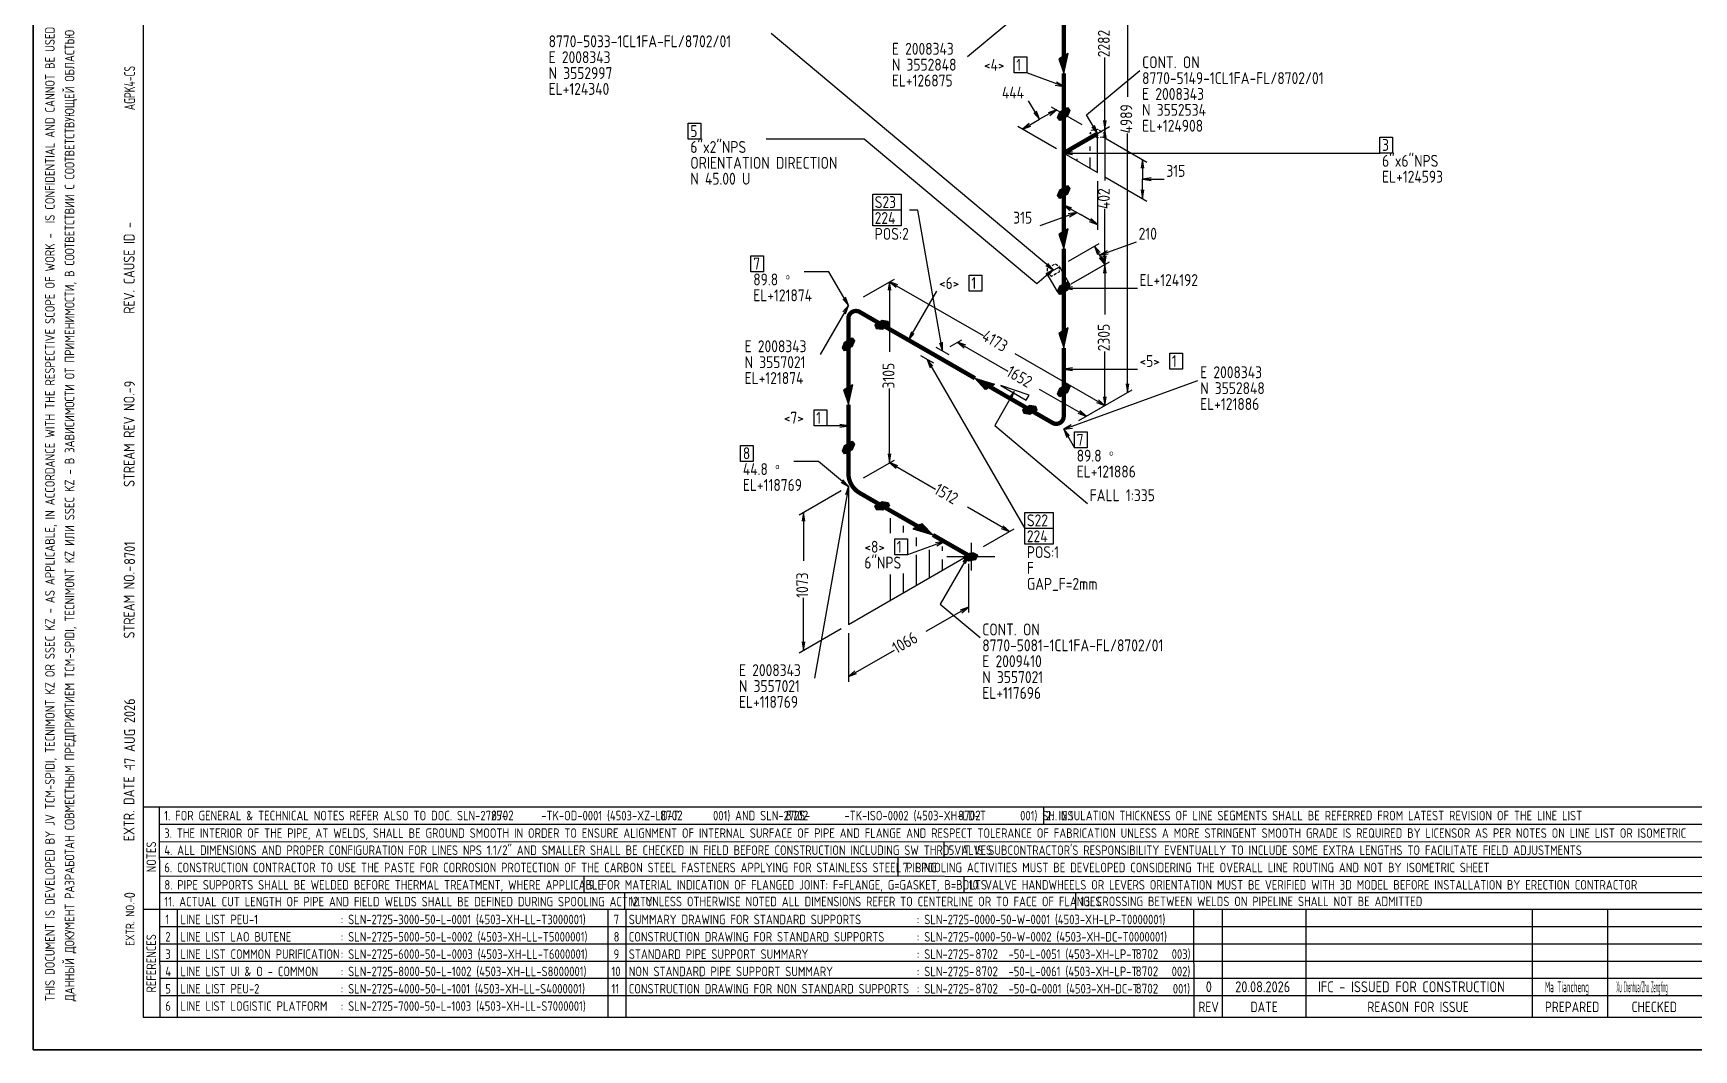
# Model space of a CAD drawing. Extents: x 0 to 594, y 0 to 420.
# Drawn here: x 0 to 383.4, y 0 to 234.8 of the extents above; entities that cross this region are included whole.
import ezdxf

# ---------------------------------------------------------------- set-up
doc = ezdxf.new("R2010")
doc.units = 0
doc.header["$MEASUREMENT"] = 0
doc.linetypes.add('BORDER_2012_SLN$0$8001.Solid', pattern=[0])
doc.linetypes.add('GT100', pattern=[1, 0.666667, -0.333333])
for name, color, linetype, lineweight in [('BORDER_2012_SLN$0$BG_01', 7, 'BORDER_2012_SLN$0$8001.Solid', 25), ('BORDER_2012_SLN$0$BG_02', 7, 'BORDER_2012_SLN$0$8001.Solid', 25), ('BORDER_2012_SLN$0$BG_Level_1', 7, 'BORDER_2012_SLN$0$8001.Solid', 25), ('BORDER_2012_SLN$0$Level_1', 7, 'BORDER_2012_SLN$0$8001.Solid', 25), ('BORDER_2012_SLN$0$Level_18', 7, 'BORDER_2012_SLN$0$8001.Solid', 25)]:
    doc.layers.add(name, color=color, linetype=linetype, lineweight=lineweight)
doc.layers.add('GT_1', color=7, linetype='Continuous')
doc.styles.add('BORDER_2012_SLN$0$GOST type A', font='GOST type A')
doc.styles.add('HTX1', font='')
doc.styles.get('HTX1').set_extended_font_data('GOST type A')

# ---------------------------------------------------------------- blocks, each defined once
blk = doc.blocks.new('BORDER_2012_SLN')
at = {"layer": 'BORDER_2012_SLN$0$BG_Level_1', "color": 7, "lineweight": -3}
for p, q in [((402.7, 56), (25.4, 56)), ((29.11, 56), (29.22, 7.5)), ((233.25, 56), (233.24, 52)), ((402.7, 52), (29.1, 52)), ((402.7, 47.99), (29.16, 48.01)), ((210.22, 48), (210.22, 44.42)), ((402.7, 44.41), (29.17, 44.42)), ((199.61, 44.42), (199.61, 40.02)), ((402.7, 39.96), (29.15, 40.07)), ((127.1, 40.04), (127.1, 36.23)), ((214.87, 40.02), (214.87, 36.23)), ((136.5, 36.23), (136.5, 32.43)), ((240.64, 36.23), (240.64, 32.43)), ((33.22, 32.43), (33.22, 7.59)), ((132.63, 32.43), (132.63, 7.6)), ((136.8, 32.43), (136.8, 7.59))]:
    blk.add_line(p, q, dxfattribs=at)
at = {"layer": 'BORDER_2012_SLN$0$Level_1', "color": 7, "lineweight": -3}
for p, q in [((25.4, 412.5), (25.4, 7.5)), ((402.7, 36.23), (29.15, 36.23)), ((402.7, 32.43), (25.4, 32.43)), ((267.9, 32.43), (267.91, 7.5)), ((274.59, 7.5), (274.59, 32.43)), ((293.91, 7.5), (293.91, 32.43)), ((346.11, 7.5), (346.11, 32.43)), ((363.55, 7.5), (363.55, 32.43)), ((402.7, 28.43), (29.17, 28.43)), ((402.7, 24.43), (29.18, 24.43)), ((402.7, 20.43), (29.19, 20.43)), ((402.7, 16.43), (29.2, 16.43)), ((402.7, 12.43), (29.2, 12.43)), ((25.4, 7.5), (588.6, 7.5))]:
    blk.add_line(p, q, dxfattribs=at)
at = {"layer": 'BORDER_2012_SLN$0$Level_18', "color": 7, "lineweight": -3, "flags": 128}
blk.add_lwpolyline([(0, 0), (0, 420), (594, 420), (594, 0)], close=True, dxfattribs=at)
at = {"color": 7, "char_height": 2.2, "attachment_point": 1, "style": 'BORDER_2012_SLN$0$GOST type A'}
for s, insert in [('{\\l\\fGOST type A|b0|i0;\\T1;1}', (30.5, 31.2)), ('{\\l\\fGOST type A|b0|i0;\\T1;: SLN-2725-3000-50-L-0001 (4503-XH-LL-T3000001)}', (71, 31.2)), ('{\\l\\fGOST type A|b0|i0;\\T1;7}', (134, 31.2)), ('{\\l\\fGOST type A|b0|i0;\\T1;SUMMARY DRAWING FOR STANDARD SUPPORTS}', (137.5, 31.2)), ('{\\l\\fGOST type A|b0|i0;\\T1;: SLN-2725-0000-50-W-0001 (4503-XH-LP-T0000001)}', (204, 31.2)), ('{\\l\\fGOST type A|b0|i0;\\T1;2}', (30.5, 27.2)), ('{\\l\\fGOST type A|b0|i0;\\T1;LINE LIST LAO BUTENE}', (34, 27.2)), ('{\\l\\fGOST type A|b0|i0;\\T1;: SLN-2725-5000-50-L-0002 (4503-XH-LL-T5000001)}', (71, 27.2)), ('{\\l\\fGOST type A|b0|i0;\\T1;8}', (134, 27.2)), ('{\\l\\fGOST type A|b0|i0;\\T1;CONSTRUCTION DRAWING FOR STANDARD SUPPORTS}', (137.5, 27.2)), ('{\\l\\fGOST type A|b0|i0;\\T1;: SLN-2725-0000-50-W-0002 (4503-XH-DC-T0000001)}', (204, 27.2)), ('{\\l\\fGOST type A|b0|i0;\\T1;3}', (30.5, 23.2)), ('{\\l\\fGOST type A|b0|i0;\\T1;LINE LIST COMMON PURIFICATION}', (34, 23.2)), ('{\\l\\fGOST type A|b0|i0;\\T1;: SLN-2725-6000-50-L-0003 (4503-XH-LL-T6000001)}', (71, 23.2)), ('{\\l\\fGOST type A|b0|i0;\\T1;9}', (134, 23.2)), ('{\\C256;STANDARD PIPE SUPPORT SUMMARY}', (137.5, 23.2)), ('{\\fGOST type A|b0|i0|c0|p34;: SLN-2725-       -50-L-0051 (4503-XH-LP-T       003)}', (204, 23.2)), ('{\\l\\fGOST type A|b0|i0;\\T1;4}', (30.5, 19.2)), ('{\\l\\fGOST type A|b0|i0;\\T1;LINE LIST UI & O - COMMON}', (34, 19.2)), ('{\\l\\fGOST type A|b0|i0;\\T1;: SLN-2725-8000-50-L-1002 (4503-XH-LL-S8000001)}', (71, 19.2)), ('{\\l\\fGOST type A|b0|i0;\\T1;10}', (133.5, 19.2)), ('{\\l\\fGOST type A|b0|i0;\\T1;NON STANDARD PIPE SUPPORT SUMMARY}', (137.5, 19.2)), ('{\\fGOST type A|b0|i0|c0|p34;: SLN-2725-       -50-L-0061 (4503-XH-LP-T       002)}', (204, 19.2)), ('{\\l\\fGOST type A|b0|i0;\\T1;: SLN-2725-4000-50-L-1001 (4503-XH-LL-S4000001)}', (71, 15.2)), ('{\\fGOST type A|b0|i0|c0|p34;: SLN-2725-       -50-Q-0001 (4503-XH-DC-T       001)}', (204, 15.2)), ('{\\l\\fGOST type A|b0|i0;\\T1;5}', (30.5, 15.2)), ('{\\l\\fGOST type A|b0|i0;\\T1;LINE LIST PEU-2}', (34, 15.2)), ('{\\l\\fGOST type A|b0|i0;\\T1;11}', (133.5, 15.2)), ('{\\C256;CONSTRUCTION DRAWING FOR NON STANDARD SUPPORTS}', (137.5, 15.2)), ('{\\l\\fGOST type A|b0|i0;\\T1;6}', (30.5, 11.2)), ('{\\l\\fGOST type A|b0|i0;\\T1;LINE LIST LOGISTIC PLATFORM}', (34, 11.2)), ('{\\l\\fGOST type A|b0|i0;\\T1;: SLN-2725-7000-50-L-1003 (4503-XH-LL-S7000001)}', (71, 11.2))]:
    blk.add_mtext(s, dxfattribs=dict(at, insert=insert))
at = {"layer": 'BORDER_2012_SLN$0$BG_01', "color": 7, "attachment_point": 1, "rotation": 90, "style": 'BORDER_2012_SLN$0$GOST type A'}
for s, insert, char_height in [('{\\fGOST type A|b0|i0|c134|p34;\\W1.01;ДАННЫЙ ДОКУМЕНТ РАЗРАБОТАН СОВМЕСТНЫМ ПРЕДПРИЯТИЕМ \\fGOST type A|b0|i0|c0|p34;TCM-SPIDI, TECNIMONT KZ \\fGOST type A|b0|i0|c134|p34;ИЛИ \\fGOST type A|b0|i0|c0|p34;SSEC KZ - \\fGOST type A|b0|i0|c134|p34;В ЗАВИСИМОСТИ ОТ ПРИМЕНИМОСТИ\\fGOST type A|b0|i0|c0|p34;, \\fGOST type A|b0|i0|c134|p34;В СООТВЕТСТВИИ С СООТВЕТСТВУЮЩЕЙ ОБЛАСТЬЮ РАБОТ\\fGOST type A|b0|i0|c0|p34;. \\fGOST type A|b0|i0|c134|p34;ЯВЛЯЕТСЯ КОНФИДЕНЦИАЛЬНЫМ И НЕ МОЖЕТ БЫТЬ ИСПОЛЬЗОВАН ДРУГИМИ ЛИЦАМИ ДЛЯ КАКИХ\\fGOST type A|b0|i0|c0|p34;-\\fGOST type A|b0|i0|c134|p34;ЛИБО ЦЕЛЕЙ\\fGOST type A|b0|i0|c0|p34;, \\fGOST type A|b0|i0|c134|p34;КРОМЕ ПРОЕКТА \\fGOST type A|b0|i0|c0|p34;SILLENO.}', (7.3, 11.21), 2.2), ('{\\l\\fGOST type A|b0|i0;\\T1;EXTR. DATE -}', (20.86, 48.18), 2.5), ('{\\l\\fGOST type A|b0|i0;\\T1;EXTR. NO.-}', (21.36, 24.02), 2)]:
    blk.add_mtext(s, dxfattribs=dict(at, insert=insert, char_height=char_height))
at = {"layer": 'BORDER_2012_SLN$0$BG_01', "color": 7, "insert": (2.76, 11.2), "char_height": 2.2, "attachment_point": 1, "rotation": 90, "line_spacing_factor": 1.090909, "style": 'BORDER_2012_SLN$0$GOST type A'}
blk.add_mtext('{\\fGOST type A|b0|i0|c0|p34;\\W1.01;THIS DOCUMENT IS DEVELOPED BY JV TCM-SPIDI, TECNIMONT KZ OR SSEC KZ - AS APPLICABLE, IN ACCORDANCE WITH THE RESPECTIVE SCOPE OF WORK -  IS CONFIDENTIAL AND CANNOT BE USED BY OTHERS FOR ANY PURPOSE OTHER THAN THE SILLENO PROJECT}', dxfattribs=at)
at = {"layer": 'BORDER_2012_SLN$0$BG_02', "color": 7, "char_height": 2.5, "attachment_point": 1, "rotation": 90, "style": 'BORDER_2012_SLN$0$GOST type A'}
for s, insert in [('{\\l\\fGOST type A|b0|i0;\\T1;REV. CAUSE ID - }', (20.9, 170)), ('{\\l\\fGOST type A|b0|i0;\\T1;STREAM REV NO.-}', (20.9, 130)), ('{\\l\\fGOST type A|b0|i0;\\T1;STREAM NO.-}', (20.9, 95))]:
    blk.add_mtext(s, dxfattribs=dict(at, insert=insert))
at = {"layer": 'BORDER_2012_SLN$0$BG_Level_1', "color": 7, "attachment_point": 1, "style": 'BORDER_2012_SLN$0$GOST type A'}
for s, insert, char_height in [('{\\fGOST type A|b0|i0|c0|p34;\\C256; 1. FOR GENERAL & TECHNICAL NOTES REFER ALSO TO DOC. SLN-2725-       -TK-OD-0001 (4503-XZ-LD-T       001) AND SLN-2725-       -TK-ISO-0002 (4503-XH-LD-T       001) SH. 2.1}', (29.11, 55.19), 2.2), ('{\\fGOST type A|b0|i0|c0|p34;\\C256;2. INSULATION THICKNESS OF LINE SEGMENTS SHALL BE REFERRED FROM LATEST REVISION OF THE LINE LIST}', (233.84, 55.19), 2.2), ('{\\fGOST type A|b0|i0|c0|p34;\\C256; 3. THE INTERIOR OF THE PIPE, AT WELDS, SHALL BE GROUND SMOOTH IN ORDER TO ENSURE ALIGNMENT OF INTERNAL SURFACE OF PIPE AND FLANGE AND RESPECT TOLERANCE OF FABRICATION UNLESS A MORE STRINGENT SMOOTH GRADE IS REQUIRED BY LICENSOR AS PER NOTES ON LINE LIST OR ISOMETRIC}', (29.12, 51.15), 2.2), ('{\\fGOST type A|b0|i0|c0|p34;\\C256; 4. ALL DIMENSIONS AND PROPER CONFIGURATION FOR LINES NPS 1.1/2" AND SMALLER SHALL BE CHECKED IN FIELD BEFORE CONSTRUCTION INCLUDING SW THRD VALVES}', (29.13, 47.2), 2.2), ("{\\C256; 5. IT IS SUBCONTRACTOR'S RESPONSIBILITY EVENTUALLY TO INCLUDE SOME EXTRA LENGTHS TO FACILITATE FIELD ADJUSTMENTS}", (210.22, 47.2), 2.2), ('{\\C256; 6. CONSTRUCTION CONTRACTOR TO USE THE PASTE FOR CORROSION PROTECTION OF THE CARBON STEEL FASTENERS APPLYING FOR STAINLESS STEEL PIPING}', (29.14, 43.2), 2.2), ('{\\C256; 7. SPOOLING ACTIVITIES MUST BE DEVELOPED CONSIDERING THE OVERALL LINE ROUTING AND NOT BY ISOMETRIC SHEET}', (199.61, 43.2), 2.2), ('{\\C256; 8. PIPE SUPPORTS SHALL BE WELDED BEFORE THERMAL TREATMENT, WHERE APPLICABLE}', (29.15, 39.2), 2.2), ('{\\C256; 9. FOR MATERIAL INDICATION OF FLANGED JOINT: F=FLANGE, G=GASKET, B=BOLTS}', (127.1, 39.2), 2.2), ('{\\C256; 10. VALVE HANDWHEELS OR LEVERS ORIENTATION MUST BE VERIFIED WITH 3D MODEL BEFORE INSTALLATION BY ERECTION CONTRACTOR}', (214.87, 39.2), 2.2), ('{\\C256; 11. ACTUAL CUT LENGTH OF PIPE AND FIELD WELDS SHALL BE DEFINED DURING SPOOLING ACTIVITY}', (29.16, 35.32), 2.2), ('{\\C256; 12. UNLESS OTHERWISE NOTED ALL DIMENSIONS REFER TO CENTERLINE OR TO FACE OF FLANGES}', (136.5, 35.35), 2.2), ('{\\C256; 13. CROSSING BETWEEN WELDS ON PIPELINE SHALL NOT BE ADMITTED}', (240.64, 35.38), 2.2), ('{\\l\\fGOST type A|b0|i0;\\T1;LINE LIST PEU-1}', (34, 31.2), 2.2), ('{\\l\\fGOST type A|b0|i0;\\T1;REV}', (269, 11.1), 2.4), ('{\\l\\fGOST type A|b0|i0;\\T1;DATE}', (281, 11.1), 2.4), ('{\\l\\fGOST type A|b0|i0;\\T1;REASON FOR ISSUE}', (308, 11.1), 2.4), ('{\\l\\fGOST type A|b0|i0;\\T1;PREPARED}', (349, 11.1), 2.4), ('{\\l\\fGOST type A|b0|i0;\\T1;CHECKED}', (369, 11.1), 2.4)]:
    blk.add_mtext(s, dxfattribs=dict(at, insert=insert, char_height=char_height))
at = {"layer": 'BORDER_2012_SLN$0$BG_Level_1', "color": 7, "char_height": 2.2, "attachment_point": 1, "rotation": 90, "style": 'BORDER_2012_SLN$0$GOST type A'}
for s, insert in [('{\\l\\fGOST type A|b0|i0;\\T1;NOTES}', (26.15, 40.99)), ('{\\l\\fGOST type A|b0|i0;\\T1;REFERENCES}', (26.15, 13.23))]:
    blk.add_mtext(s, dxfattribs=dict(at, insert=insert))

msp = doc.modelspace()

# ---------------------------------------------------------------- linework, layer by layer
at = {"layer": 'GT_1', "flags": 128}
for points in [[(0, 0), (594, 0), (594, 420), (0, 420), (0, 0)], [(252.6, 256.4), (252.6, 220.1)], [(237.9, 247.9), (215.7, 229.3)], [(235.5, 180.1), (170.4, 234.7)], [(237.9, 229.5), (236.8, 228.9), (237.9, 225.5), (238.9, 230.1), (236.9, 228.9), (237.9, 225.9), (238.8, 230), (237.1, 229), (237.9, 226.3), (238.7, 229.9), (237.2, 229.1), (237.9, 226.7), (238.5, 229.9), (237.3, 229.2), (237.9, 227.1), (238.4, 229.8), (237.5, 229.3), (237.9, 227.5), (238.2, 229.7), (237.6, 229.3), (237.9, 227.8), (238.1, 229.6), (237.8, 229.4), (237.9, 228.2), (238, 229.5), (237.9, 229.5), (237.9, 225.5)], [(226.5, 229.3), (229.4, 229.3), (229.4, 225.6), (226.5, 225.6), (226.5, 229.3)], [(245.7, 211.6), (243.2, 215.9), (255.5, 226.2)], [(247.4, 212.6), (247.4, 229.2)], [(237.9, 222.5), (229.4, 225.6)], [(235.9, 222.8), (237.9, 222.5), (236.2, 223.5)], [(232.3, 214.9), (229.8, 219.2)], [(228.4, 212.6), (232.3, 214.9)], [(231, 216.4), (232.3, 214.9), (231.6, 216.8)], [(236.2, 217.1), (232.3, 214.9)], [(234.7, 215.8), (236.2, 217.1), (234.3, 216.4)], [(242.2, 213.6), (235.1, 217.7)], [(237, 214.6), (236.5, 215.3), (237, 216.6), (238.8, 217.6), (239.3, 216.9), (238.8, 215.6), (237, 214.6)], [(236.538, 215.4), (238.44, 215.4)], [(236.571, 215.2), (238.08, 215.2)], [(236.615, 215.6), (238.8, 215.6)], [(236.692, 215.8), (238.877, 215.8)], [(236.714, 215), (237.72, 215)], [(236.769, 216), (238.954, 216)], [(236.846, 216.2), (239.031, 216.2)], [(236.857, 214.8), (237.36, 214.8)], [(236.923, 216.4), (239.108, 216.4)], [(237, 216.6), (239.185, 216.6)], [(237.36, 216.8), (239.262, 216.8)], [(237.72, 217), (239.229, 217)], [(238.08, 217.2), (239.086, 217.2)], [(238.44, 217.4), (238.943, 217.4)], [(151.2, 214), (154.1, 214), (154.1, 210.3), (151.2, 210.3), (151.2, 214)], [(236.2, 208.1), (227.3, 213.2)], [(229.9, 213.9), (228.4, 212.6), (230.3, 213.3)], [(239.6, 208.1), (248.5, 213.2)], [(239.6, 208.1), (248.5, 213.2)], [(244.4, 213.1), (245.7, 211.6), (245, 213.5)], [(245.7, 202.6), (245.7, 211.6)], [(247.1, 214.6), (247.4, 212.6), (247.7, 214.6)], [(247.7, 210.6), (247.4, 212.6), (247.1, 210.6)], [(247.4, 212.6), (247.4, 200.8)], [(252.6, 151.8), (252.6, 211.6)], [(235.5, 180.1), (231.7, 176.9), (191.8, 210.3), (169.2, 210.3)], [(239.9, 207.4), (237.9, 207.1), (239.9, 206.8)], [(237.9, 207.1), (310.9, 207.1)], [(237.9, 207.1), (245.7, 202.6)], [(243.9, 208.6), (243.9, 207.6)], [(247.4, 210.6), (257.1, 205)], [(310.9, 210.8), (313.8, 210.8), (313.8, 207.1), (310.9, 207.1), (310.9, 210.8)], [(237.9, 205.1), (237.9, 193.9)], [(240.9, 205.8), (240.9, 205.4)], [(243.9, 206.1), (243.9, 203.6)], [(256.4, 203.6), (256.1, 205.6), (255.8, 203.6)], [(256.1, 205.6), (256.1, 201.1)], [(237, 196.6), (236.5, 197.3), (237, 198.6), (238.8, 199.6), (239.3, 198.9), (238.8, 197.6), (237, 196.6)], [(238.44, 199.4), (238.943, 199.4)], [(245.7, 200.6), (245.7, 189.4)], [(247.4, 201.6), (257.1, 196)], [(258.1, 201.4), (256.1, 201.1), (258.1, 200.8)], [(256.1, 196.6), (256.1, 201.1)], [(256.1, 201.1), (261.1, 201.1)], [(193.8, 197.6), (200.4, 197.6), (200.4, 193.9), (193.8, 193.9), (193.8, 197.6)], [(236.538, 197.4), (238.44, 197.4)], [(236.571, 197.2), (238.08, 197.2)], [(236.615, 197.6), (238.8, 197.6)], [(236.692, 197.8), (238.877, 197.8)], [(236.714, 197), (237.72, 197)], [(236.769, 198), (238.954, 198)], [(236.846, 198.2), (239.031, 198.2)], [(236.857, 196.8), (237.36, 196.8)], [(236.923, 198.4), (239.108, 198.4)], [(237, 198.6), (239.185, 198.6)], [(237.36, 198.8), (239.262, 198.8)], [(237.72, 199), (239.229, 199)], [(238.08, 199.2), (239.086, 199.2)], [(255.8, 198.6), (256.1, 196.6), (256.4, 198.6)], [(193.8, 194), (200.4, 194), (200.4, 190.3), (193.8, 190.3), (193.8, 194)], [(209.9, 161.4), (204.2, 193.9), (202.3, 193.9)], [(240.9, 193.4), (232.4, 190.3)], [(239.8, 194.4), (237.9, 195.1), (239.4, 193.8)], [(237.9, 195.1), (241.8, 192.9)], [(239.2, 192.4), (240.9, 193.4), (238.9, 193.1)], [(245.7, 190.6), (241.8, 192.9)], [(243.8, 191.3), (245.7, 190.6), (244.2, 191.9)], [(247.4, 181.4), (247.4, 194.2)], [(237.9, 189), (236.8, 188.4), (237.9, 185), (238.9, 189.6), (236.9, 188.4), (237.9, 185.4), (238.8, 189.5), (237.1, 188.5), (237.9, 185.8), (238.7, 189.4), (237.2, 188.6), (237.9, 186.2), (238.5, 189.4), (237.3, 188.7), (237.9, 186.6), (238.4, 189.3), (237.5, 188.8), (237.9, 187), (238.2, 189.2), (237.6, 188.8), (237.9, 187.3), (238.1, 189.1), (237.8, 188.9), (237.9, 187.7), (238, 189), (237.9, 189), (237.9, 185)], [(239, 182.1), (246.1, 186.2)], [(246.3, 184.1), (245, 185.6), (245.7, 183.7)], [(245, 185.6), (246.2, 183.5)], [(246.2, 183.5), (254.7, 186.6)], [(247.9, 184.5), (246.2, 183.5), (248.2, 183.8)], [(165.7, 183.4), (168.6, 183.4), (168.6, 179.7), (165.7, 179.7), (165.7, 183.4)], [(233.8, 181.1), (235.5, 180.1), (234.2, 181.6)], [(237.9, 175.9), (236.5, 175.1), (234.1, 179.2), (236.9, 180.8), (239.3, 176.7), (237.9, 175.9)], [(239.6, 176.9), (248.5, 182)], [(241.4, 177.9), (248.5, 182)], [(241.4, 177.9), (248.5, 182)], [(246.1, 182.9), (247.4, 181.4), (246.7, 183.3)], [(247.4, 181.4), (246.2, 183.5)], [(247.1, 183.4), (247.4, 181.4), (247.7, 183.4)], [(247.7, 179.4), (247.4, 181.4), (247.1, 179.4)], [(247.4, 181.4), (247.4, 169.8)], [(188.2, 171.9), (183.7, 179.7), (178, 179.7)], [(191.7, 173.9), (198.8, 178)], [(191.7, 173.9), (198.8, 178)], [(198, 175.4), (197.7, 177.4), (197.4, 175.4)], [(199.6, 176.7), (197.7, 177.4), (199.2, 176.1)], [(197.7, 177.4), (219.3, 165)], [(197.7, 177.4), (197.7, 161.2)], [(216.1, 178.9), (219, 178.9), (219, 175.2), (216.1, 175.2), (216.1, 178.9)], [(234.2, 178.6), (235.5, 180.1), (233.8, 179.1)], [(237, 174.4), (236.5, 175.1), (237, 176.4), (238.8, 177.4), (239.3, 176.7), (238.8, 175.4), (237, 174.4)], [(237, 176.4), (239.185, 176.4)], [(237.36, 176.6), (239.262, 176.6)], [(237.72, 176.8), (239.229, 176.8)], [(238.08, 177), (239.086, 177)], [(238.44, 177.2), (238.943, 177.2)], [(186.9, 173.4), (188.2, 171.9), (187.5, 173.8)], [(202.1, 163.9), (208.6, 175.2)], [(236.538, 175.2), (238.44, 175.2)], [(236.571, 175), (238.08, 175)], [(236.615, 175.4), (238.8, 175.4)], [(236.692, 175.6), (238.877, 175.6)], [(236.714, 174.8), (237.72, 174.8)], [(236.769, 175.8), (238.954, 175.8)], [(236.846, 176), (239.031, 176)], [(236.857, 174.6), (237.36, 174.6)], [(236.923, 176.2), (239.108, 176.2)], [(239.9, 176.2), (237.9, 175.9), (239.9, 175.6)], [(237.9, 175.9), (254.9, 175.9)], [(188.2, 171.9), (181.7, 160.6)], [(187.5, 170), (188.2, 171.9), (186.9, 170.4)], [(194.3, 167.4), (194.6, 166.6), (196, 166.4), (197.7, 167.4), (197.4, 168.2), (196, 168.4), (194.3, 167.4)], [(194.3, 167.4), (197.7, 167.4)], [(194.375, 167.2), (197.36, 167.2)], [(194.45, 167), (197.02, 167)], [(194.525, 166.8), (196.68, 166.8)], [(194.6, 166.6), (196.34, 166.6)], [(194.64, 167.6), (197.625, 167.6)], [(194.98, 167.8), (197.55, 167.8)], [(195.32, 168), (197.475, 168)], [(195.66, 168.2), (197.4, 168.2)], [(202.8, 165.8), (202.1, 163.9), (203.4, 165.4)], [(237.9, 166.1), (236.8, 165.5), (237.9, 162.1), (238.9, 166.7), (236.9, 165.5), (237.9, 162.5), (238.8, 166.6), (237.1, 165.6), (237.9, 162.9), (238.7, 166.5), (237.2, 165.7), (237.9, 163.3), (238.5, 166.5), (237.3, 165.8), (237.9, 163.7), (238.4, 166.4), (237.5, 165.9), (237.9, 164.1), (238.2, 166.3), (237.6, 165.9), (237.9, 164.4), (238.1, 166.2), (237.8, 166), (237.9, 164.8), (238, 166.1), (237.9, 166.1), (237.9, 162.1)], [(187.3, 161.4), (186.8, 162.1), (187.3, 163.4), (189.1, 164.4), (189.6, 163.7), (189.1, 162.4), (187.3, 161.4)], [(186.838, 162.2), (188.74, 162.2)], [(186.871, 162), (188.38, 162)], [(186.915, 162.4), (189.1, 162.4)], [(186.992, 162.6), (189.177, 162.6)], [(187.014, 161.8), (188.02, 161.8)], [(187.069, 162.8), (189.254, 162.8)], [(187.146, 163), (189.331, 163)], [(187.157, 161.6), (187.66, 161.6)], [(187.223, 163.2), (189.408, 163.2)], [(187.3, 163.4), (189.485, 163.4)], [(187.66, 163.6), (189.562, 163.6)], [(188.02, 163.8), (189.529, 163.8)], [(188.38, 164), (189.386, 164)], [(188.74, 164.2), (189.243, 164.2)], [(208.4, 162.3), (211.4, 160.6)], [(208.4, 162.3), (211.4, 160.6)], [(209.2, 163.3), (209.9, 161.4), (209.9, 163.4)], [(211.7, 162.4), (214.4, 164)], [(215.3, 162.7), (213.4, 163.4), (214.9, 162.1)], [(213.4, 163.4), (225, 156.7)], [(247.4, 148.8), (247.4, 161.3)], [(207.9, 158.6), (204.9, 160.3)], [(207.9, 158.6), (204.9, 160.3)], [(207.7, 157.9), (206.4, 159.4), (207.1, 157.5)], [(206.4, 159.4), (228.9, 120.4)], [(247.4, 148.8), (226.7, 160.7)], [(239.9, 157.5), (237.9, 157.2), (239.9, 156.9)], [(237.9, 157.2), (254.9, 157.2)], [(262.4, 160.9), (265.3, 160.9), (265.3, 157.2), (262.4, 157.2), (262.4, 160.9)], [(188.2, 153), (187.1, 152.4), (188.2, 149), (189.2, 153.6), (187.2, 152.4), (188.2, 149.4), (189.1, 153.5), (187.4, 152.5), (188.2, 149.8), (189, 153.4), (187.5, 152.6), (188.2, 150.2), (188.8, 153.4), (187.6, 152.7), (188.2, 150.6), (188.7, 153.3), (187.8, 152.8), (188.2, 151), (188.5, 153.2), (187.9, 152.8), (188.2, 151.3), (188.4, 153.1), (188.1, 152.9), (188.2, 151.7), (188.3, 153), (188.2, 153), (188.2, 149)], [(220.9, 153.1), (219.8, 152.5), (217.4, 155.1), (221.9, 153.7), (219.9, 152.5), (217.8, 154.9), (221.8, 153.6), (220.1, 152.6), (218.1, 154.7), (221.7, 153.5), (220.2, 152.7), (218.5, 154.5), (221.5, 153.5), (220.3, 152.8), (218.8, 154.3), (221.4, 153.4), (220.5, 152.9), (219.1, 154.1), (221.2, 153.3), (220.6, 152.9), (219.4, 154), (221.1, 153.2), (220.8, 153), (219.8, 153.8), (221, 153.1), (220.9, 153.1), (217.4, 155.1)], [(223.4, 153.4), (229.2, 150), (229.9, 151.2), (223.4, 153.4)], [(237, 150.8), (236.5, 151.5), (237, 152.8), (238.8, 153.8), (239.3, 153.1), (238.8, 151.8), (237, 150.8)], [(237.9, 143.3), (268.9, 154.6)], [(238.08, 153.4), (239.086, 153.4)], [(238.44, 153.6), (238.943, 153.6)], [(252.3, 153.8), (252.6, 151.8), (252.9, 153.8)], [(197.7, 135.6), (197.7, 152.7)], [(226.5, 152), (222, 144.2), (243.4, 126.2)], [(225.8, 150.1), (226.5, 152), (225.2, 150.5)], [(243.1, 146.3), (232.3, 152.5)], [(236.538, 151.6), (238.44, 151.6)], [(236.571, 151.4), (238.08, 151.4)], [(236.615, 151.8), (238.8, 151.8)], [(236.692, 152), (238.877, 152)], [(236.714, 151.2), (237.72, 151.2)], [(236.769, 152.2), (238.954, 152.2)], [(236.846, 152.4), (239.031, 152.4)], [(236.857, 151), (237.36, 151)], [(236.923, 152.6), (239.108, 152.6)], [(237, 152.8), (239.185, 152.8)], [(237.36, 153), (239.262, 153)], [(237.72, 153.2), (239.229, 153.2)], [(241.4, 145.3), (253.7, 152.4)], [(245.5, 149.5), (247.4, 148.8), (245.9, 150.1)], [(247.1, 150.8), (247.4, 148.8), (247.7, 150.8)], [(180.3, 147.8), (183.2, 147.8), (183.2, 144.1), (180.3, 144.1), (180.3, 147.8)], [(228.4, 147.8), (228.7, 147), (230.1, 146.8), (231.8, 147.8), (231.5, 148.6), (230.1, 148.8), (228.4, 147.8)], [(228.4, 147.8), (231.8, 147.8)], [(228.475, 147.6), (231.46, 147.6)], [(228.55, 147.4), (231.12, 147.4)], [(228.625, 147.2), (230.78, 147.2)], [(228.7, 147), (230.44, 147)], [(228.74, 148), (231.725, 148)], [(229.08, 148.2), (231.65, 148.2)], [(229.42, 148.4), (231.575, 148.4)], [(229.76, 148.6), (231.5, 148.6)], [(241.2, 147), (243.1, 146.3), (241.6, 147.6)], [(241.4, 145.3), (248.5, 149.4)], [(241.4, 145.3), (248.5, 149.4)], [(241.4, 145.3), (244.1, 146.9)], [(188.2, 144.1), (183.2, 144.1)], [(186.2, 143.8), (188.2, 144.1), (186.2, 144.4)], [(239.6, 144.3), (237.9, 143.3), (239.9, 143.6)], [(239.2, 141.8), (237.9, 143.3), (238.6, 141.4)], [(237.9, 143.3), (240.4, 139)], [(240.4, 142.7), (243.3, 142.7), (243.3, 139), (240.4, 139), (240.4, 142.7)], [(163.3, 139.6), (166.2, 139.6), (166.2, 135.9), (163.3, 135.9), (163.3, 139.6)], [(187.3, 137.6), (186.8, 138.3), (187.3, 139.6), (189.1, 140.6), (189.6, 139.9), (189.1, 138.6), (187.3, 137.6)], [(186.838, 138.4), (188.74, 138.4)], [(186.871, 138.2), (188.38, 138.2)], [(186.915, 138.6), (189.1, 138.6)], [(186.992, 138.8), (189.177, 138.8)], [(187.069, 139), (189.254, 139)], [(187.146, 139.2), (189.331, 139.2)], [(187.223, 139.4), (189.408, 139.4)], [(187.3, 139.6), (189.485, 139.6)], [(187.66, 139.8), (189.562, 139.8)], [(188.02, 140), (189.529, 140)], [(188.38, 140.2), (189.386, 140.2)], [(188.74, 140.4), (189.243, 140.4)], [(188.2, 130.1), (181.3, 135.9), (175.6, 135.9)], [(187.014, 138), (188.02, 138)], [(187.157, 137.8), (187.66, 137.8)], [(191.7, 132.1), (198.8, 136.2)], [(191.7, 132.1), (198.8, 136.2)], [(197.4, 137.6), (197.7, 135.6), (198, 137.6)], [(199.6, 134.9), (197.7, 135.6), (199.2, 134.3)], [(197.7, 135.6), (208.3, 129.5)], [(186.5, 131.1), (188.2, 130.1), (186.9, 131.6)], [(186.5, 129.1), (176.8, 123.5)], [(188.2, 130.1), (180.4, 85.8)], [(188.2, 128.1), (188.2, 130.1), (187.5, 128.2)], [(188.2, 130.1), (188.2, 98.2)], [(196, 124.6), (194.6, 124.8), (194.3, 125.6), (196, 126.6), (197.4, 126.4), (197.7, 125.6), (196, 124.6)], [(178.1, 122.1), (177.8, 124.1), (177.5, 122.1)], [(177.8, 124.1), (177.8, 112.9)], [(194.3, 125.6), (197.7, 125.6)], [(194.375, 125.4), (197.36, 125.4)], [(194.45, 125.2), (197.02, 125.2)], [(194.525, 125), (196.68, 125)], [(194.6, 124.8), (196.34, 124.8)], [(194.64, 125.8), (197.625, 125.8)], [(194.98, 126), (197.55, 126)], [(195.32, 126.2), (197.475, 126.2)], [(195.66, 126.4), (197.4, 126.4)], [(197.9, 119.3), (197.9, 122.8)], [(225.4, 119.7), (215.7, 125.3)], [(228.9, 124.1), (235.5, 124.1), (235.5, 120.4), (228.9, 120.4), (228.9, 124.1)], [(200.9, 119.5), (200.9, 121)], [(204.2, 120.9), (203.1, 120.3), (207.7, 118.9), (205.2, 121.5), (203.2, 120.3), (207.3, 119.1), (205.1, 121.4), (203.4, 120.4), (207, 119.3), (205, 121.3), (203.5, 120.5), (206.6, 119.5), (204.8, 121.3), (203.6, 120.6), (206.3, 119.7), (204.7, 121.2), (203.8, 120.7), (206, 119.9), (204.5, 121.1), (203.9, 120.7), (205.7, 120.1), (204.4, 121), (204.1, 120.8), (205.3, 120.3), (204.3, 120.9), (204.2, 120.9), (207.7, 118.9)], [(219.4, 116.2), (226.5, 120.3)], [(223.5, 120.4), (225.4, 119.7), (223.9, 121)], [(228.9, 120.5), (235.5, 120.5), (235.5, 116.8), (228.9, 116.8), (228.9, 120.5)], [(198.9, 118), (201.8, 118), (201.8, 114.3), (198.9, 114.3), (198.9, 118)], [(210.3, 117.4), (201.8, 114.3)], [(203.9, 116.3), (203.9, 118.3)], [(206.9, 109), (206.9, 115.5)], [(208.6, 116.4), (210.3, 117.4), (208.3, 117.1)], [(209.9, 115.2), (209.9, 116.2)], [(216.5, 117.1), (216.5, 110.7)], [(188.2, 98.2), (215.9, 114.2)], [(203.9, 107.3), (203.9, 114.3)], [(215.9, 114.2), (209.4, 102.9), (218.6, 95.2)], [(209.9, 110.7), (209.9, 113.2)], [(210.9, 113.9), (222, 113.9)], [(215.2, 112.3), (215.9, 114.2), (214.6, 112.7)], [(214.8, 113.6), (215.9, 112.9), (217.6, 113.2), (218.1, 114.2), (217, 114.8), (215.3, 114.5), (214.8, 113.6)], [(214.8, 113.6), (217.8, 113.6)], [(214.911, 113.8), (217.9, 113.8)], [(215.022, 114), (218, 114)], [(215.114, 113.4), (217.7, 113.4)], [(215.133, 114.2), (218.1, 114.2)], [(215.244, 114.4), (217.733, 114.4)], [(215.429, 113.2), (217.6, 113.2)], [(215.743, 113), (216.467, 113)], [(215.867, 114.6), (217.367, 114.6)], [(215.9, 112.2), (215.9, 101)], [(197.9, 103.8), (197.9, 109.8)], [(200.9, 105.5), (200.9, 110)], [(177.8, 92.2), (177.8, 104.4)], [(215.9, 102.2), (206.1, 96.6)], [(214.4, 100.9), (215.9, 102.2), (214, 101.5)], [(186.5, 97.2), (176.8, 91.6)], [(188.2, 96.2), (188.2, 85)], [(177.5, 94.2), (177.8, 92.2), (178.1, 94.2)], [(188.2, 86.2), (198.8, 92.3)], [(189.7, 87.5), (188.2, 86.2), (190.1, 86.9)]]:
    msp.add_lwpolyline(points, dxfattribs=at)
at = {"layer": 'GT_1', "const_width": 1, "flags": 128}
for points in [[(237.9, 238.9), (237.9, 229.5)], [(237.9, 225.5), (237.9, 216.1)], [(237.9, 216.1), (237.9, 207.1)], [(237.9, 207.1), (245.7, 211.6)], [(237.9, 207.1), (237.9, 198.1)], [(237.9, 198.1), (237.9, 189)], [(237.9, 185), (237.9, 175.9)], [(237.9, 175.9), (237.9, 166.1)], [(188.2, 168.9), (188.2, 162.9)], [(196, 167.4), (190.8, 170.4)], [(208.2, 160.4), (196, 167.4)], [(188.2, 162.9), (188.2, 153)], [(237.9, 162.1), (237.9, 152.3)], [(217.4, 155.1), (208.2, 160.4)], [(230.1, 147.8), (220.9, 153.1)], [(237.9, 152.3), (237.9, 146.3)], [(188.2, 149), (188.2, 139.1)], [(235.3, 144.8), (230.1, 147.8)], [(188.2, 139.1), (188.2, 133.1)], [(190.8, 128.6), (196, 125.6)], [(196, 125.6), (204.2, 120.9)], [(207.7, 118.9), (215.9, 114.2)]]:
    msp.add_lwpolyline(points, dxfattribs=at)
at = {"layer": 'GT_1', "linetype": 'GT100', "flags": 128}
for points in [[(247.4, 211.6), (247.1, 210.8), (245.7, 210.6), (244, 211.6), (244.3, 212.4), (245.7, 212.6), (247.4, 211.6)], [(234.1, 180.5), (234.1, 179.3), (235.1, 178.7), (236.9, 179.7), (236.9, 180.9), (235.9, 181.5), (234.1, 180.5)]]:
    msp.add_lwpolyline(points, dxfattribs=at)
at = {"layer": 'GT_1', "const_width": 1, "flags": 128}
for points in [[(190.8, 170.4, 0.577127), (188.2, 168.9)], [(237.9, 146.3, -0.577557), (235.3, 144.8)], [(188.2, 133.1, 0.268126), (190.8, 128.6)]]:
    msp.add_lwpolyline(points, format="xyb", dxfattribs=at)

# ---------------------------------------------------------------- block references
at = {"linetype": 'Continuous'}
msp.add_blockref('BORDER_2012_SLN', (0, 0), dxfattribs=at)

# ---------------------------------------------------------------- texts
at = {"linetype": 'Continuous', "style": 'HTX1', "width": 0.8}
msp.add_text('AGPK4-CS', height=2.5, rotation=89.99992, dxfattribs=at).set_placement((23.5, 217))
at = {"layer": 'GT_1', "style": 'HTX1'}
for s, height, width, p in [('8770-5033-1CL1FA-FL/8702/01', 2.75, 1.02, (118.986, 231.533)), ('E 2008343', 2.75, 1.02, (118.986, 227.867)), ('E 2008343', 2.75, 1.02, (198.229, 229.8)), ('N 3552997', 2.75, 1.02, (118.986, 224.2)), ('N 3552848', 2.75, 1.02, (198.229, 226.133)), ('<4>', 2.75, 1.02, (219.471, 226.1)), ('1', 2.75, 1.02, (226.951, 226.1)), ('CONT. ON', 2.75, 1.02, (256, 226.7)), ('EL+124340', 2.75, 1.02, (118.986, 220.533)), ('EL+126875', 2.75, 1.02, (198.229, 222.467)), ('444', 2.75, 1.02, (223.643, 219.7)), ('8770-5149-1CL1FA-FL/8702/01', 2.75, 1.02, (256, 223.033)), ('E 2008343', 2.75, 1.02, (256, 219.367)), ('N 3552534', 2.75, 1.02, (256, 215.7)), ('EL+124908', 2.75, 1.02, (256, 212.033)), ('5', 2.75, 1.02, (151.7, 210.8)), ('6"x2"NPS', 2.75, 1.02, (151.7, 207.133)), ('3', 2.75, 1.02, (311.4, 207.6)), ('6"x6"NPS', 2.75, 1.02, (311.4, 203.933)), ('ORIENTATION DIRECTION', 2.75, 1.02, (151.7, 203.467)), ('315', 2.75, 1.02, (261.6, 201.6)), ('N 45.00 U', 2.75, 1.02, (151.7, 199.8)), ('EL+124593', 2.75, 1.02, (311.4, 200.267)), ('S23', 2.75, 1.02, (194.271, 194.4)), ('224', 2.75, 1.02, (194.271, 190.733)), ('315', 2.75, 1.02, (226.243, 190.8)), ('POS:2', 2.75, 1.02, (194.271, 187.067)), ('210', 2.75, 1.02, (255.2, 187.1)), ('7', 2.75, 1.02, (166.229, 180.2)), ('89.8', 2.75, 1.02, (166.229, 176.533)), ('o', 1.375, 1.02, (173.709, 177.908)), ('<6>', 2.75, 1.02, (209.1, 175.7)), ('1', 2.75, 1.02, (216.58, 175.7)), ('EL+124192', 2.75, 1.02, (255.4, 176.4)), ('EL+121874', 2.75, 1.02, (166.229, 172.867)), ('E 2008343', 2.75, 1.02, (164.229, 161.1)), ('N 3557021', 2.75, 1.02, (164.229, 157.433)), ('<5>', 2.75, 1.02, (255.4, 157.7)), ('1', 2.75, 1.02, (262.88, 157.7)), ('E 2008343', 2.75, 1.02, (269.4, 155.1)), ('EL+121874', 2.75, 1.02, (164.229, 153.767)), ('N 3552848', 2.75, 1.02, (269.4, 151.433)), ('EL+121886', 2.75, 1.02, (269.4, 147.767)), ('<7>', 2.75, 1.02, (173.271, 144.6)), ('1', 2.75, 1.02, (180.751, 144.6)), ('7', 2.75, 1.02, (240.9, 139.5)), ('8', 2.75, 1.02, (163.829, 136.4)), ('89.8', 2.75, 1.02, (240.9, 135.833)), ('o', 1.375, 1.02, (248.38, 137.208)), ('44.8', 2.75, 1.02, (163.829, 132.733)), ('o', 1.375, 1.02, (171.309, 134.108)), ('EL+121886', 2.75, 1.02, (240.9, 132.167)), ('EL+118769', 2.75, 1.02, (163.829, 129.067)), ('FALL 1:335', 2.75, 1.02, (243.9, 126.7)), ('S22', 2.75, 1.02, (229.4, 120.9)), ('224', 2.75, 1.02, (229.4, 117.233)), ('<8>', 2.75, 1.02, (191.871, 114.8)), ('1', 2.75, 1.02, (199.351, 114.8)), ('POS:1', 2.75, 1.02, (229.4, 113.567)), ('6"NPS', 2.75, 1.02, (191.871, 111.133)), ('F', 2.75, 1.02, (229.4, 109.9)), ('GAP_F=2mm', 2.75, 1.02, (229.4, 106.233)), ('CONT. ON', 2.75, 1.02, (219.1, 95.7)), ('8770-5081-1CL1FA-FL/8702/01', 2.75, 1.02, (219.1, 92.033)), ('E 2008343', 2.75, 1.02, (162.929, 86.3)), ('E 2009410', 2.75, 1.02, (219.1, 88.367)), ('N 3557021', 2.75, 1.02, (162.929, 82.633)), ('N 3557021', 2.75, 1.02, (219.1, 84.7)), ('EL+118769', 2.75, 1.02, (162.929, 78.967)), ('EL+117696', 2.75, 1.02, (219.1, 81.033)), ('8702', 2.25, 1.02, (105.7, 53)), ('8702', 2.25, 1.02, (144.7, 53)), ('8702', 2.25, 1.02, (173.7, 53)), ('8702', 2.25, 1.02, (213.5, 53)), ('8702', 2.25, 1.02, (217.5, 21)), ('8702', 2.25, 1.02, (254.5, 21)), ('8702', 2.25, 1.02, (217.5, 17)), ('8702', 2.25, 1.02, (254.5, 17)), ('0', 2.5, 1.02, (270.7, 13.3)), ('0', 2.5, 1.02, (270.7, 13.3)), ('0', 2.5, 1.02, (270.7, 13.3)), ('0', 2.5, 1.02, (270.7, 13.3)), ('0', 2.5, 1.02, (270.7, 13.3)), ('0', 2.5, 1.02, (270.7, 13.3)), ('0', 2.5, 1.02, (270.7, 13.3)), ('0', 2.5, 1.02, (270.7, 13.3)), ('0', 2.5, 1.02, (270.7, 13.3)), ('0', 2.5, 1.02, (270.7, 13.3)), ('0', 2.5, 1.02, (270.7, 13.3)), ('20.08.2026', 2.5, 1.02, (277.5, 13.3)), ('20.08.2026', 2.5, 1.02, (277.5, 13.3)), ('20.08.2026', 2.5, 1.02, (277.5, 13.3)), ('20.08.2026', 2.5, 1.02, (277.5, 13.3)), ('20.08.2026', 2.5, 1.02, (277.5, 13.3)), ('20.08.2026', 2.5, 1.02, (277.5, 13.3)), ('20.08.2026', 2.5, 1.02, (277.5, 13.3)), ('20.08.2026', 2.5, 1.02, (277.5, 13.3)), ('20.08.2026', 2.5, 1.02, (277.5, 13.3)), ('20.08.2026', 2.5, 1.02, (277.5, 13.3)), ('20.08.2026', 2.5, 1.02, (277.5, 13.3)), ('IFC - ISSUED FOR CONSTRUCTION', 2.5, 1.02, (296.6, 13.3)), ('IFC - ISSUED FOR CONSTRUCTION', 2.5, 1.02, (296.6, 13.3)), ('IFC - ISSUED FOR CONSTRUCTION', 2.5, 1.02, (296.6, 13.3)), ('IFC - ISSUED FOR CONSTRUCTION', 2.5, 1.02, (296.6, 13.3)), ('IFC - ISSUED FOR CONSTRUCTION', 2.5, 1.02, (296.6, 13.3)), ('IFC - ISSUED FOR CONSTRUCTION', 2.5, 1.02, (296.6, 13.3)), ('IFC - ISSUED FOR CONSTRUCTION', 2.5, 1.02, (296.6, 13.3)), ('IFC - ISSUED FOR CONSTRUCTION', 2.5, 1.02, (296.6, 13.3)), ('IFC - ISSUED FOR CONSTRUCTION', 2.5, 1.02, (296.6, 13.3)), ('IFC - ISSUED FOR CONSTRUCTION', 2.5, 1.02, (296.6, 13.3)), ('IFC - ISSUED FOR CONSTRUCTION', 2.5, 1.02, (296.6, 13.3)), ('Ma Tiancheng', 2.5, 0.5, (349, 13.3)), ('Ma Tiancheng', 2.5, 0.5, (349, 13.3)), ('Ma Tiancheng', 2.5, 0.5, (349, 13.3)), ('Ma Tiancheng', 2.5, 0.5, (349, 13.3)), ('Ma Tiancheng', 2.5, 0.5, (349, 13.3)), ('Ma Tiancheng', 2.5, 0.5, (349, 13.3)), ('Ma Tiancheng', 2.5, 0.5, (349, 13.3)), ('Ma Tiancheng', 2.5, 0.5, (349, 13.3)), ('Ma Tiancheng', 2.5, 0.5, (349, 13.3)), ('Ma Tiancheng', 2.5, 0.5, (349, 13.3)), ('Ma Tiancheng', 2.5, 0.5, (349, 13.3)), ('Xu Chenhua/Zhu Zengting', 2.5, 0.3, (365.5, 13.3)), ('Xu Chenhua/Zhu Zengting', 2.5, 0.3, (365.5, 13.3)), ('Xu Chenhua/Zhu Zengting', 2.5, 0.3, (365.5, 13.3)), ('Xu Chenhua/Zhu Zengting', 2.5, 0.3, (365.5, 13.3)), ('Xu Chenhua/Zhu Zengting', 2.5, 0.3, (365.5, 13.3)), ('Xu Chenhua/Zhu Zengting', 2.5, 0.3, (365.5, 13.3)), ('Xu Chenhua/Zhu Zengting', 2.5, 0.3, (365.5, 13.3)), ('Xu Chenhua/Zhu Zengting', 2.5, 0.3, (365.5, 13.3)), ('Xu Chenhua/Zhu Zengting', 2.5, 0.3, (365.5, 13.3)), ('Xu Chenhua/Zhu Zengting', 2.5, 0.3, (365.5, 13.3)), ('Xu Chenhua/Zhu Zengting', 2.5, 0.3, (365.5, 13.3)), ('8702', 2.25, 1.02, (217.5, 13)), ('8702', 2.25, 1.02, (254.5, 13))]:
    msp.add_text(s, height=height, dxfattribs=dict(at, width=width)).set_placement(p)
at = {"layer": 'GT_1', "style": 'HTX1', "width": 1.02}
for s, height, rotation, p in [('2282', 2.75, 90, (248.526, 229.229)), ('4989', 2.75, 90, (253.722, 211.643)), ('402', 2.75, 90, (248.526, 194.171)), ('4173', 2.75, 330, (218.76, 164.033)), ('2305', 2.75, 90, (248.526, 161.329)), ('3105', 2.75, 90, (198.826, 152.729)), ('1652', 2.75, 330, (224.43, 155.783)), ('9', 2.5, 90, (23.5, 153)), ('1512', 2.75, 330, (207.76, 128.583)), ('8701', 2.5, 90, (23.5, 112)), ('1073', 2.75, 90, (178.908, 104.379)), ('1066', 2.75, 30, (199.334, 91.362)), ('17 AUG 2026', 2.5, 90, (23.5, 65)), ('0', 2.5, 90, (23.5, 35))]:
    msp.add_text(s, height=height, rotation=rotation, dxfattribs=at).set_placement(p)

doc.saveas('drawing.dxf')
